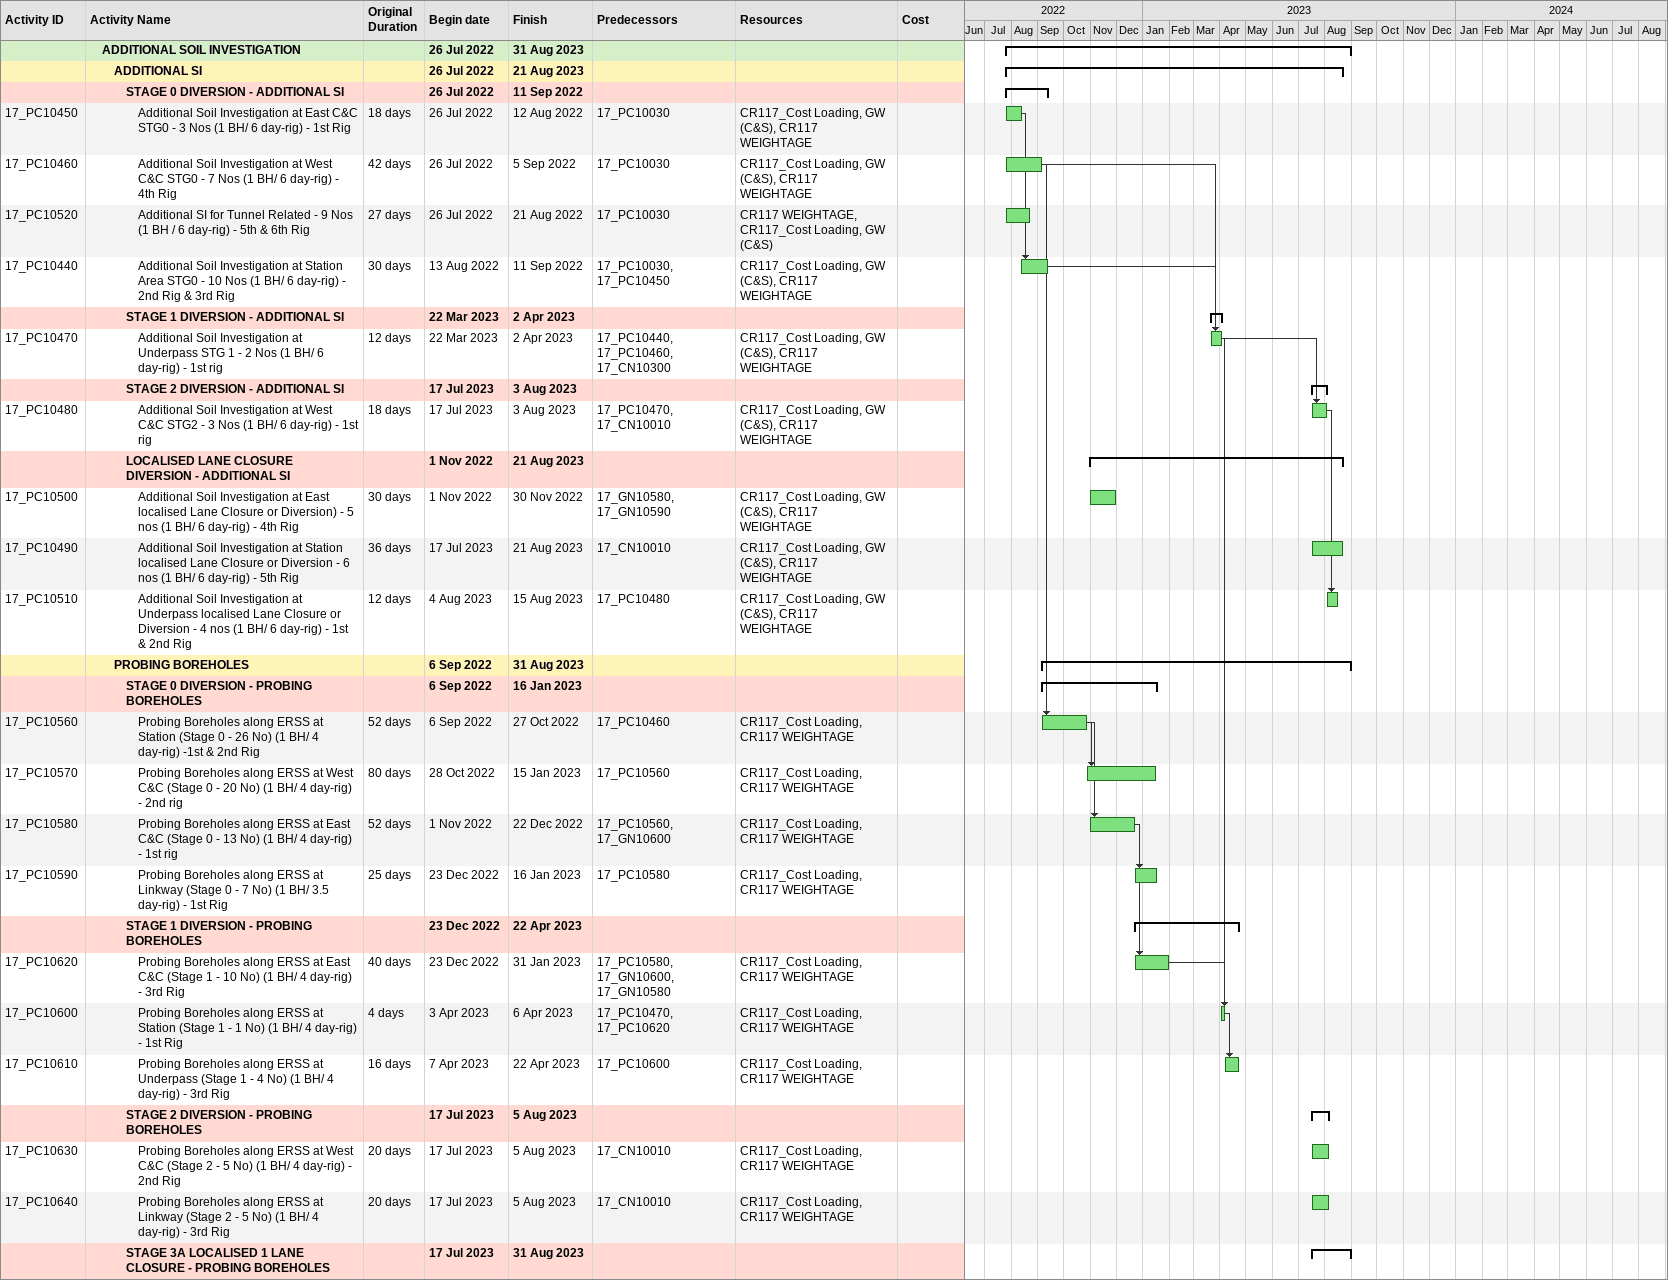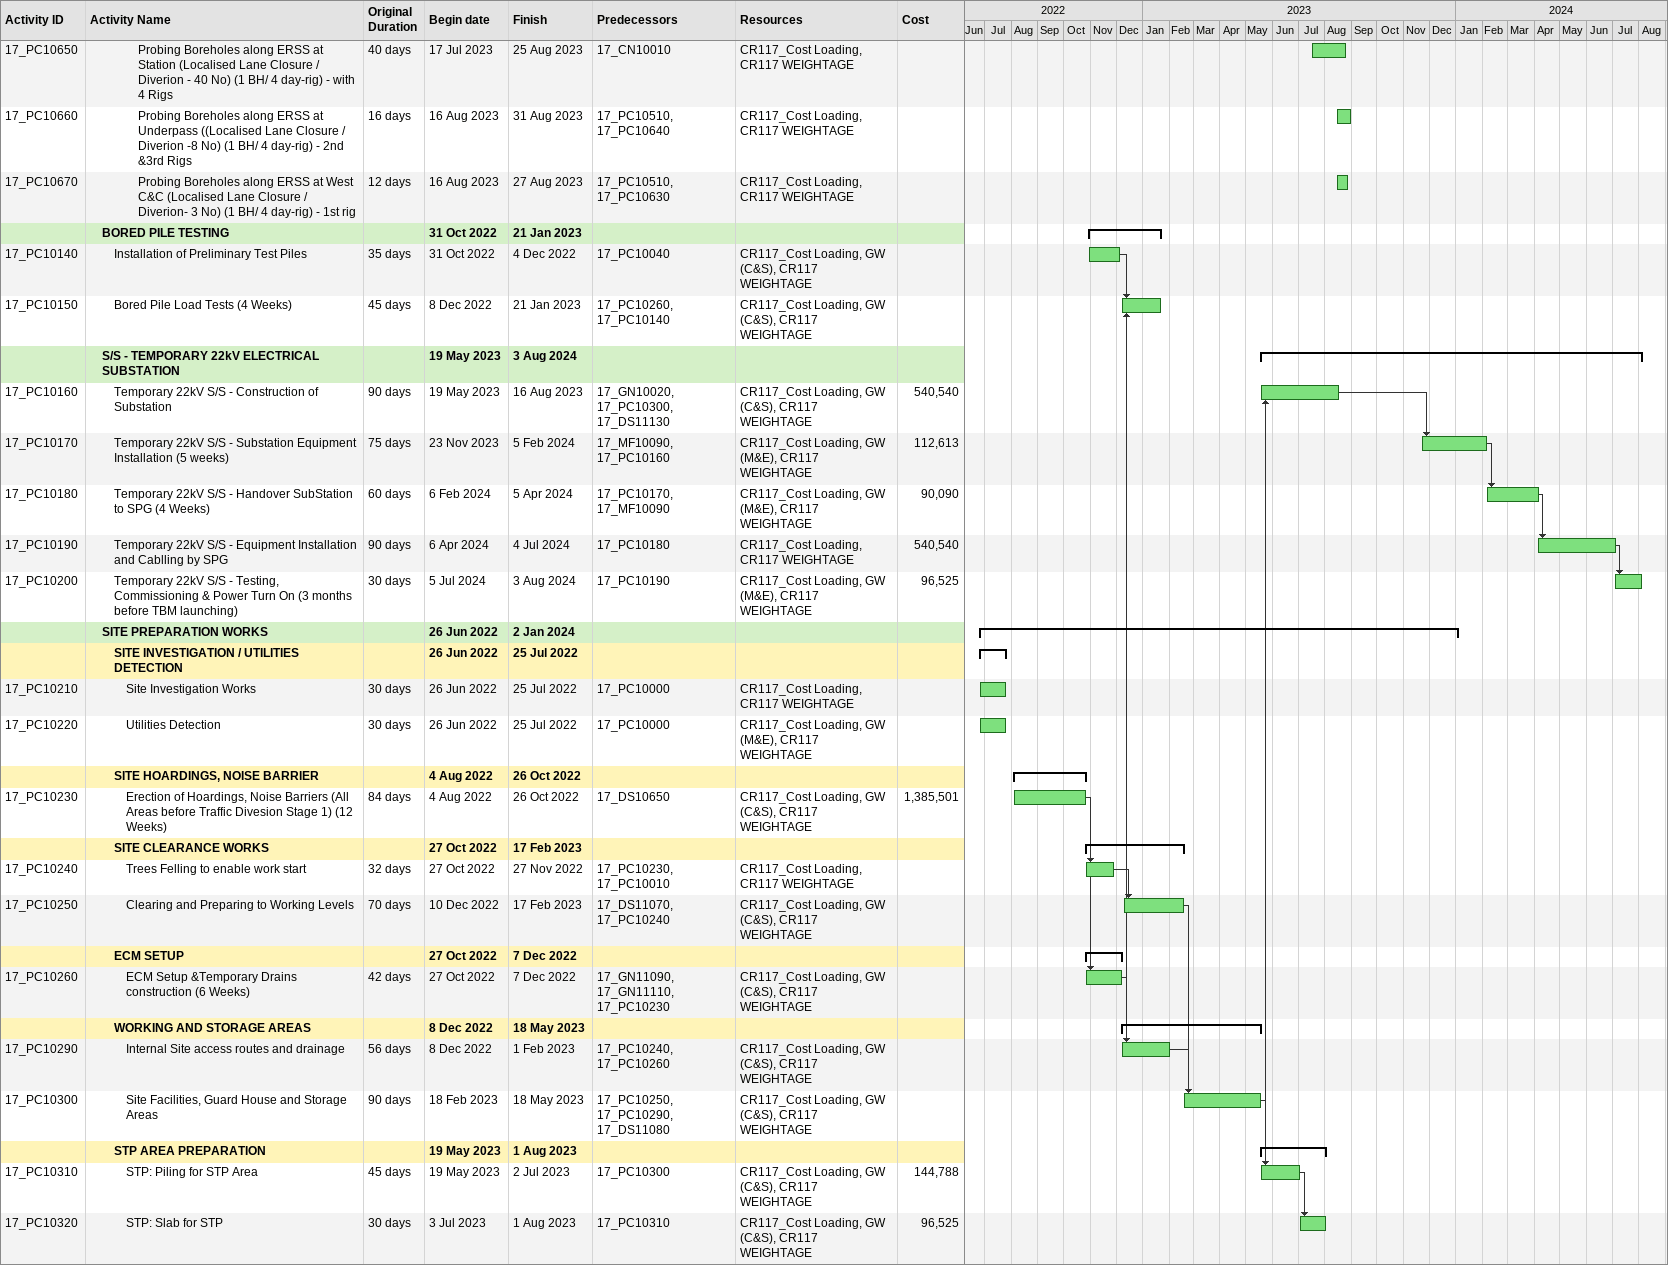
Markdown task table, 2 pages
| ID | Level | Task | Original duration | Start | Finish | Predecessors | Resources | Cost |
|---|---|---|---|---|---|---|---|---|
|  | 2 | **ADDITIONAL SOIL INVESTIGATION** |  | 2022-07-26 | 2023-08-31 |  |  |  |
|  | 3 | **ADDITIONAL SI** |  | 2022-07-26 | 2023-08-21 |  |  |  |
|  | 4 | **STAGE 0 DIVERSION - ADDITIONAL SI** |  | 2022-07-26 | 2022-09-11 |  |  |  |
| 17_PC10450 | 5 | Additional Soil Investigation at East C&C STG0 - 3 Nos (1 BH/ 6 day-rig) - 1st Rig | 18d | 2022-07-26 | 2022-08-12 | 17_PC10030 | CR117_Cost Loading, GW (C&S), CR117 WEIGHTAGE |  |
| 17_PC10460 | 5 | Additional Soil Investigation at West C&C STG0 - 7 Nos (1 BH/ 6 day-rig) - 4th Rig | 42d | 2022-07-26 | 2022-09-05 | 17_PC10030 | CR117_Cost Loading, GW (C&S), CR117 WEIGHTAGE |  |
| 17_PC10520 | 5 | Additional SI for Tunnel Related - 9 Nos (1 BH / 6 day-rig) - 5th & 6th Rig | 27d | 2022-07-26 | 2022-08-21 | 17_PC10030 | CR117 WEIGHTAGE, CR117_Cost Loading, GW (C&S) |  |
| 17_PC10440 | 5 | Additional Soil Investigation at Station Area STG0 - 10 Nos (1 BH/ 6 day-rig) - 2nd Rig & 3rd Rig | 30d | 2022-08-13 | 2022-09-11 | 17_PC10030, 17_PC10450 | CR117_Cost Loading, GW (C&S), CR117 WEIGHTAGE |  |
|  | 4 | **STAGE 1 DIVERSION - ADDITIONAL SI** |  | 2023-03-22 | 2023-04-02 |  |  |  |
| 17_PC10470 | 5 | Additional Soil Investigation at Underpass STG 1 - 2 Nos (1 BH/ 6 day-rig) - 1st rig | 12d | 2023-03-22 | 2023-04-02 | 17_PC10440, 17_PC10460, 17_CN10300 | CR117_Cost Loading, GW (C&S), CR117 WEIGHTAGE |  |
|  | 4 | **STAGE 2 DIVERSION - ADDITIONAL SI** |  | 2023-07-17 | 2023-08-03 |  |  |  |
| 17_PC10480 | 5 | Additional Soil Investigation at West C&C STG2 - 3 Nos (1 BH/ 6 day-rig) - 1st rig | 18d | 2023-07-17 | 2023-08-03 | 17_PC10470, 17_CN10010 | CR117_Cost Loading, GW (C&S), CR117 WEIGHTAGE |  |
|  | 4 | **LOCALISED LANE CLOSURE DIVERSION - ADDITIONAL SI** |  | 2022-11-01 | 2023-08-21 |  |  |  |
| 17_PC10500 | 5 | Additional Soil Investigation at East localised Lane Closure or Diversion) - 5 nos (1 BH/ 6 day-rig) - 4th Rig | 30d | 2022-11-01 | 2022-11-30 | 17_GN10580, 17_GN10590 | CR117_Cost Loading, GW (C&S), CR117 WEIGHTAGE |  |
| 17_PC10490 | 5 | Additional Soil Investigation at Station localised Lane Closure or Diversion - 6 nos (1 BH/ 6 day-rig) - 5th Rig | 36d | 2023-07-17 | 2023-08-21 | 17_CN10010 | CR117_Cost Loading, GW (C&S), CR117 WEIGHTAGE |  |
| 17_PC10510 | 5 | Additional Soil Investigation at Underpass localised Lane Closure or Diversion - 4 nos (1 BH/ 6 day-rig) - 1st & 2nd Rig | 12d | 2023-08-04 | 2023-08-15 | 17_PC10480 | CR117_Cost Loading, GW (C&S), CR117 WEIGHTAGE |  |
|  | 3 | **PROBING BOREHOLES** |  | 2022-09-06 | 2023-08-31 |  |  |  |
|  | 4 | **STAGE 0 DIVERSION - PROBING BOREHOLES** |  | 2022-09-06 | 2023-01-16 |  |  |  |
| 17_PC10560 | 5 | Probing Boreholes along ERSS at Station (Stage 0 - 26 No) (1 BH/ 4 day-rig) -1st & 2nd Rig | 52d | 2022-09-06 | 2022-10-27 | 17_PC10460 | CR117_Cost Loading, CR117 WEIGHTAGE |  |
| 17_PC10570 | 5 | Probing Boreholes along ERSS at West C&C (Stage 0 - 20 No) (1 BH/ 4 day-rig) - 2nd rig | 80d | 2022-10-28 | 2023-01-15 | 17_PC10560 | CR117_Cost Loading, CR117 WEIGHTAGE |  |
| 17_PC10580 | 5 | Probing Boreholes along ERSS at East C&C (Stage 0 - 13 No) (1 BH/ 4 day-rig) - 1st rig | 52d | 2022-11-01 | 2022-12-22 | 17_PC10560, 17_GN10600 | CR117_Cost Loading, CR117 WEIGHTAGE |  |
| 17_PC10590 | 5 | Probing Boreholes along ERSS at Linkway (Stage 0 - 7 No) (1 BH/ 3.5 day-rig) - 1st Rig | 25d | 2022-12-23 | 2023-01-16 | 17_PC10580 | CR117_Cost Loading, CR117 WEIGHTAGE |  |
|  | 4 | **STAGE 1 DIVERSION - PROBING BOREHOLES** |  | 2022-12-23 | 2023-04-22 |  |  |  |
| 17_PC10620 | 5 | Probing Boreholes along ERSS at East C&C (Stage 1 - 10 No) (1 BH/ 4 day-rig) - 3rd Rig | 40d | 2022-12-23 | 2023-01-31 | 17_PC10580, 17_GN10600, 17_GN10580 | CR117_Cost Loading, CR117 WEIGHTAGE |  |
| 17_PC10600 | 5 | Probing Boreholes along ERSS at Station (Stage 1 - 1 No) (1 BH/ 4 day-rig) - 1st Rig | 4d | 2023-04-03 | 2023-04-06 | 17_PC10470, 17_PC10620 | CR117_Cost Loading, CR117 WEIGHTAGE |  |
| 17_PC10610 | 5 | Probing Boreholes along ERSS at Underpass (Stage 1 - 4 No) (1 BH/ 4 day-rig) - 3rd Rig | 16d | 2023-04-07 | 2023-04-22 | 17_PC10600 | CR117_Cost Loading, CR117 WEIGHTAGE |  |
|  | 4 | **STAGE 2 DIVERSION - PROBING BOREHOLES** |  | 2023-07-17 | 2023-08-05 |  |  |  |
| 17_PC10630 | 5 | Probing Boreholes along ERSS at West C&C (Stage 2 - 5 No) (1 BH/ 4 day-rig) - 2nd Rig | 20d | 2023-07-17 | 2023-08-05 | 17_CN10010 | CR117_Cost Loading, CR117 WEIGHTAGE |  |
| 17_PC10640 | 5 | Probing Boreholes along ERSS at Linkway (Stage 2 - 5 No) (1 BH/ 4 day-rig) - 3rd Rig | 20d | 2023-07-17 | 2023-08-05 | 17_CN10010 | CR117_Cost Loading, CR117 WEIGHTAGE |  |
|  | 4 | **STAGE 3A LOCALISED 1 LANE CLOSURE - PROBING BOREHOLES** |  | 2023-07-17 | 2023-08-31 |  |  |  |
| 17_PC10650 | 5 | Probing Boreholes along ERSS at Station (Localised Lane Closure / Diverion - 40 No) (1 BH/ 4 day-rig) - with 4 Rigs | 40d | 2023-07-17 | 2023-08-25 | 17_CN10010 | CR117_Cost Loading, CR117 WEIGHTAGE |  |
| 17_PC10660 | 5 | Probing Boreholes along ERSS at Underpass ((Localised Lane Closure / Diverion -8 No) (1 BH/ 4 day-rig) - 2nd &3rd Rigs | 16d | 2023-08-16 | 2023-08-31 | 17_PC10510, 17_PC10640 | CR117_Cost Loading, CR117 WEIGHTAGE |  |
| 17_PC10670 | 5 | Probing Boreholes along ERSS at West C&C (Localised Lane Closure / Diverion- 3 No) (1 BH/ 4 day-rig) - 1st rig | 12d | 2023-08-16 | 2023-08-27 | 17_PC10510, 17_PC10630 | CR117_Cost Loading, CR117 WEIGHTAGE |  |
|  | 2 | **BORED PILE TESTING** |  | 2022-10-31 | 2023-01-21 |  |  |  |
| 17_PC10140 | 3 | Installation of Preliminary Test Piles | 35d | 2022-10-31 | 2022-12-04 | 17_PC10040 | CR117_Cost Loading, GW (C&S), CR117 WEIGHTAGE |  |
| 17_PC10150 | 3 | Bored Pile Load Tests (4 Weeks) | 45d | 2022-12-08 | 2023-01-21 | 17_PC10260, 17_PC10140 | CR117_Cost Loading, GW (C&S), CR117 WEIGHTAGE |  |
|  | 2 | **S/S - TEMPORARY 22kV ELECTRICAL SUBSTATION** |  | 2023-05-19 | 2024-08-03 |  |  |  |
| 17_PC10160 | 3 | Temporary 22kV S/S - Construction of Substation | 90d | 2023-05-19 | 2023-08-16 | 17_GN10020, 17_PC10300, 17_DS11130 | CR117_Cost Loading, GW (C&S), CR117 WEIGHTAGE | 540540 |
| 17_PC10170 | 3 | Temporary 22kV S/S - Substation Equipment Installation (5 weeks) | 75d | 2023-11-23 | 2024-02-05 | 17_MF10090, 17_PC10160 | CR117_Cost Loading, GW (M&E), CR117 WEIGHTAGE | 112613 |
| 17_PC10180 | 3 | Temporary 22kV S/S - Handover SubStation to SPG (4 Weeks) | 60d | 2024-02-06 | 2024-04-05 | 17_PC10170, 17_MF10090 | CR117_Cost Loading, GW (M&E), CR117 WEIGHTAGE | 90090 |
| 17_PC10190 | 3 | Temporary 22kV S/S - Equipment Installation and Cablling by SPG | 90d | 2024-04-06 | 2024-07-04 | 17_PC10180 | CR117_Cost Loading, CR117 WEIGHTAGE | 540540 |
| 17_PC10200 | 3 | Temporary 22kV S/S - Testing, Commissioning & Power Turn On (3 months before TBM launching) | 30d | 2024-07-05 | 2024-08-03 | 17_PC10190 | CR117_Cost Loading, GW (M&E), CR117 WEIGHTAGE | 96525 |
|  | 2 | **SITE PREPARATION WORKS** |  | 2022-06-26 | 2024-01-02 |  |  |  |
|  | 3 | **SITE INVESTIGATION / UTILITIES DETECTION** |  | 2022-06-26 | 2022-07-25 |  |  |  |
| 17_PC10210 | 4 | Site Investigation Works | 30d | 2022-06-26 | 2022-07-25 | 17_PC10000 | CR117_Cost Loading, CR117 WEIGHTAGE |  |
| 17_PC10220 | 4 | Utilities Detection | 30d | 2022-06-26 | 2022-07-25 | 17_PC10000 | CR117_Cost Loading, GW (M&E), CR117 WEIGHTAGE |  |
|  | 3 | **SITE HOARDINGS, NOISE BARRIER** |  | 2022-08-04 | 2022-10-26 |  |  |  |
| 17_PC10230 | 4 | Erection of Hoardings, Noise Barriers (All Areas before Traffic Divesion Stage 1) (12 Weeks) | 84d | 2022-08-04 | 2022-10-26 | 17_DS10650 | CR117_Cost Loading, GW (C&S), CR117 WEIGHTAGE | 1385501 |
|  | 3 | **SITE CLEARANCE WORKS** |  | 2022-10-27 | 2023-02-17 |  |  |  |
| 17_PC10240 | 4 | Trees Felling to enable work start | 32d | 2022-10-27 | 2022-11-27 | 17_PC10230, 17_PC10010 | CR117_Cost Loading, CR117 WEIGHTAGE |  |
| 17_PC10250 | 4 | Clearing and Preparing to Working Levels | 70d | 2022-12-10 | 2023-02-17 | 17_DS11070, 17_PC10240 | CR117_Cost Loading, GW (C&S), CR117 WEIGHTAGE |  |
|  | 3 | **ECM SETUP** |  | 2022-10-27 | 2022-12-07 |  |  |  |
| 17_PC10260 | 4 | ECM Setup &Temporary Drains construction (6 Weeks) | 42d | 2022-10-27 | 2022-12-07 | 17_GN11090, 17_GN11110, 17_PC10230 | CR117_Cost Loading, GW (C&S), CR117 WEIGHTAGE |  |
|  | 3 | **WORKING AND STORAGE AREAS** |  | 2022-12-08 | 2023-05-18 |  |  |  |
| 17_PC10290 | 4 | Internal Site access routes and drainage | 56d | 2022-12-08 | 2023-02-01 | 17_PC10240, 17_PC10260 | CR117_Cost Loading, GW (C&S), CR117 WEIGHTAGE |  |
| 17_PC10300 | 4 | Site Facilities, Guard House and Storage Areas | 90d | 2023-02-18 | 2023-05-18 | 17_PC10250, 17_PC10290, 17_DS11080 | CR117_Cost Loading, GW (C&S), CR117 WEIGHTAGE |  |
|  | 3 | **STP AREA PREPARATION** |  | 2023-05-19 | 2023-08-01 |  |  |  |
| 17_PC10310 | 4 | STP: Piling for STP Area | 45d | 2023-05-19 | 2023-07-02 | 17_PC10300 | CR117_Cost Loading, GW (C&S), CR117 WEIGHTAGE | 144788 |
| 17_PC10320 | 4 | STP: Slab for STP | 30d | 2023-07-03 | 2023-08-01 | 17_PC10310 | CR117_Cost Loading, GW (C&S), CR117 WEIGHTAGE | 96525 |
